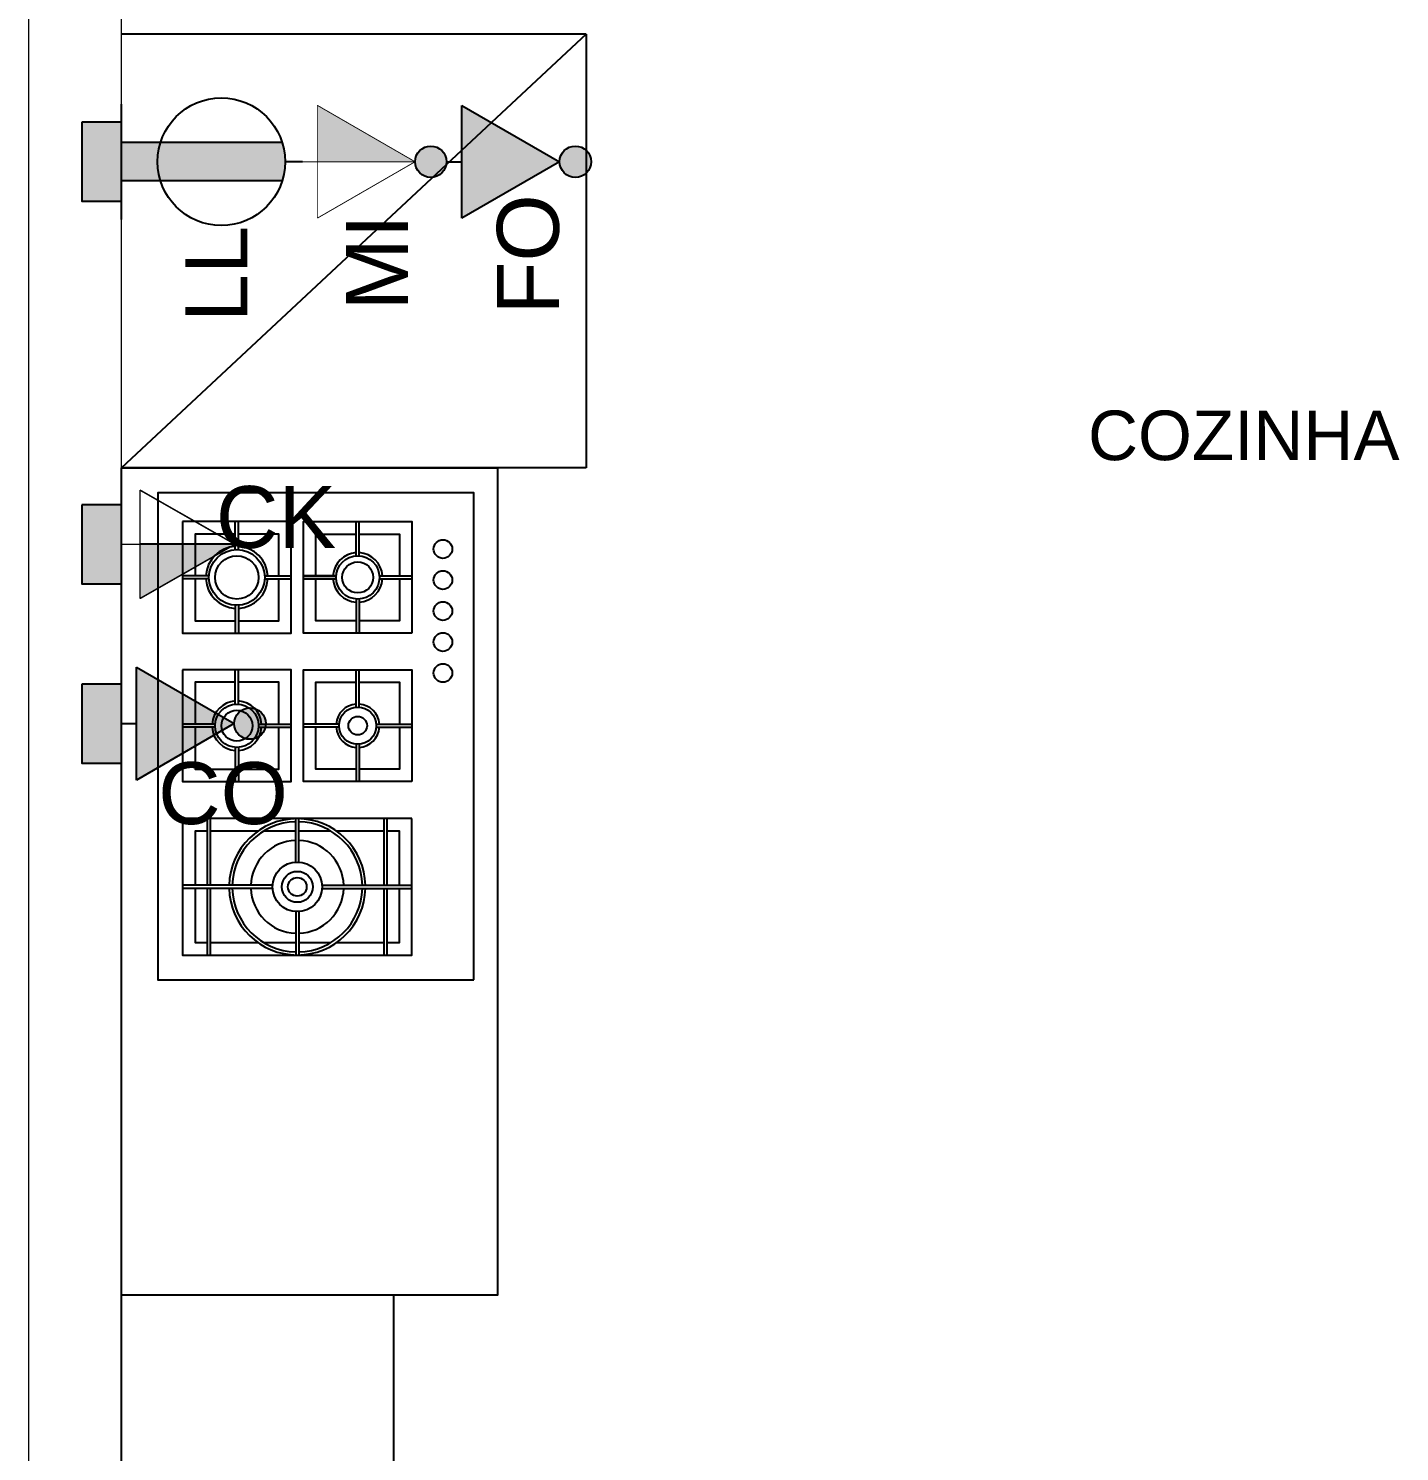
# Model space of a CAD drawing. Header units: millimetres. Extents: x 586.5 to 618.3, y 239.1 to 272.6.
# Drawn here: x 594.597 to 596.809, y 258.773 to 261.069 of the extents above; entities that cross this region are included whole.
import ezdxf

# ---------------------------------------------------------------- set-up
doc = ezdxf.new("R2010")
doc.units = ezdxf.units.MM
doc.header["$LTSCALE"] = 75
doc.linetypes.add('HIDDEN', pattern=[0.375, 0.25, -0.125])
for name, color, linetype in [('A 447 - XREF$0$AJ - MOB FIXO', 254, 'Continuous'), ('AJ - MOB 1.0', 254, 'Continuous'), ('E-TXT', 1, 'Continuous'), ('EE_CX PASSAGEM', 1, 'Continuous'), ('EE_TOMADAS', 1, 'Continuous'), ('JE- ELÉTRICA', 10, 'Continuous')]:
    doc.layers.add(name, color=color, linetype=linetype)
doc.layers.add('A Arquitetura LRZ', color=252, linetype='Continuous', lineweight=9)
doc.layers.add('A Cumbuca LRZ', color=254, linetype='HIDDEN', lineweight=9)
doc.styles.add('25_TXT_ESPECIFIC', font='ARIALUNI.TTF', dxfattribs={"height": 3.75})
doc.styles.add('EE_ID_Style', font='arial.ttf')
doc.styles.add('R80', font='arial.ttf')
doc.styles.get("Standard").update_dxf_attribs({"font": 'arial.ttf'})

# ---------------------------------------------------------------- blocks, each defined once
blk = doc.blocks.new('TOMADA25')
h = blk.add_hatch(color=256)
h.paths.add_polyline_path([(0.0275, 0.2598), (-0.0275, 0.2598), (-0.0275, 0.2039, -0.153536), (0.0275, 0.2039)])
h.paths.add_polyline_path([(0.0275, 0.2039, 0.153536), (-0.0275, 0.2039), (-0.0275, 0.0292, 0.153536), (0.0275, 0.0292)])
for p, q in [((-0.0828, 0.2598), (0.0828, 0.2598)), ((-0.0275, 0.0292), (-0.0275, 0.2598)), ((0.0275, 0.0292), (0.0275, 0.2598)), ((0, 0), (0, 0.025))]:
    blk.add_line(p, q)
blk.add_circle((0, 0.1165), 0.0915)
at = {"flags": 1}
for tag in ['ALTURA', 'SUBGRUPO', 'SIMBOLO', 'GRUPO', 'COMPOSICAO', 'DESCRICAO', 'POTENCIA', 'FUNCAO', 'FATOR', 'RENDIMENTO', 'LAYER']:
    blk.add_attdef(tag, (0.1899, 0), '', height=0.25, dxfattribs=at)
blk = doc.blocks.new('E6')
blk.add_hatch(color=256).paths.add_polyline_path([(18.27, 0), (2.49, 9.11), (2.49, 0)])
h = blk.add_hatch(color=256)
h.dxf.hatch_style = 1
h.paths.add_polyline_path([(23.35, 0, 1), (18.27, 0, 1)])
at = {"const_width": 0.148}
for points in [[(2.49, -9.11), (2.49, 9.11)], [(2.49, 9.11), (18.27, 0)], [(0, 0), (2.49, 0)], [(18.27, 0), (2.49, -9.11)], [(18.27, 0), (2.49, 0)]]:
    blk.add_lwpolyline(points, dxfattribs=at)
blk.add_circle((20.81, 0), 2.54)
blk = doc.blocks.new('E7')
blk.add_hatch(color=256).paths.add_polyline_path([(18.27, 0), (2.49, 9.11), (2.49, -9.11)])
h = blk.add_hatch(color=256)
h.dxf.hatch_style = 1
h.paths.add_polyline_path([(23.35, 0, 1), (18.27, 0, 1)])
for p, q in [((2.49, 9.11), (18.27, 0)), ((2.49, -9.11), (2.49, 9.11)), ((0, 0), (2.49, 0)), ((18.27, 0), (2.49, -9.11))]:
    blk.add_line(p, q)
blk.add_circle((20.81, 0), 2.54)
blk = doc.blocks.new('CX_4x2')
at = {"layer": 'EE_CX PASSAGEM'}
blk.add_hatch(color=256, dxfattribs=at).paths.add_polyline_path([(0.0638, -0.0638), (0.0638, 0), (-0.0638, 0), (-0.0638, -0.0638)])
blk.add_lwpolyline([(-0.0638, -0.0638), (0.0638, -0.0638), (0.0638, 0), (-0.0638, 0)], close=True, dxfattribs=at)
blk = doc.blocks.new('A 447 - XREF$0$CkQuadratto90')
for p, q in [((34774.45, 11101.78), (34774.45, 11116.29)), ((34774.95, 11101.78), (34774.95, 11116.29)), ((34800.45, 11111.03), (34800.45, 11116.29)), ((34800.95, 11111.03), (34800.95, 11116.29)), ((34824.38, 11112.03), (34824.38, 11116.29)), ((34824.88, 11112.03), (34824.88, 11116.29)), ((34763.7, 11112.29), (34774.45, 11112.29)), ((34774.95, 11112.29), (34785.7, 11112.29)), ((34763.7, 11111.79), (34774.45, 11111.79)), ((34774.95, 11111.79), (34785.7, 11111.79)), ((34797.21, 11107.79), (34791.7, 11107.79)), ((34797.21, 11107.29), (34791.7, 11107.29)), ((34804.19, 11107.79), (34809.7, 11107.79)), ((34804.19, 11107.29), (34809.7, 11107.29)), ((34820.13, 11107.79), (34815.63, 11107.79)), ((34820.13, 11107.29), (34815.63, 11107.29)), ((34829.12, 11107.79), (34833.63, 11107.79)), ((34829.12, 11107.29), (34833.63, 11107.29)), ((34800.45, 11104.04), (34800.45, 11098.79)), ((34800.95, 11104.04), (34800.95, 11098.79)), ((34824.38, 11103.04), (34824.38, 11098.79)), ((34824.88, 11103.04), (34824.88, 11098.79)), ((34770.7, 11098.04), (34763.7, 11098.04)), ((34770.7, 11097.54), (34763.7, 11097.54)), ((34778.69, 11098.04), (34785.69, 11098.04)), ((34778.69, 11097.54), (34785.69, 11097.54)), ((34800.45, 11091.03), (34800.45, 11096.79)), ((34800.95, 11091.03), (34800.95, 11096.79)), ((34824.38, 11091.53), (34824.38, 11096.79)), ((34824.38, 11096.79), (34824.38, 11091.53)), ((34824.88, 11091.53), (34824.88, 11096.79)), ((34824.88, 11096.79), (34824.88, 11091.53)), ((34774.45, 11093.79), (34774.45, 11079.29)), ((34774.95, 11093.79), (34774.95, 11079.29)), ((34797.71, 11088.29), (34791.7, 11088.29)), ((34797.71, 11087.79), (34791.7, 11087.79)), ((34803.69, 11088.29), (34809.7, 11088.29)), ((34803.69, 11087.79), (34809.7, 11087.79)), ((34821.14, 11088.29), (34815.63, 11088.29)), ((34821.14, 11087.79), (34815.63, 11087.79)), ((34828.12, 11088.29), (34833.63, 11088.29)), ((34828.12, 11087.79), (34833.63, 11087.79)), ((34800.45, 11085.05), (34800.45, 11079.29)), ((34800.95, 11085.05), (34800.95, 11079.29)), ((34824.38, 11084.55), (34824.38, 11079.29)), ((34824.88, 11084.55), (34824.88, 11079.29)), ((34763.7, 11083.79), (34774.45, 11083.79)), ((34763.7, 11083.29), (34774.45, 11083.29)), ((34774.95, 11083.79), (34785.7, 11083.79)), ((34774.95, 11083.29), (34785.7, 11083.29))]:
    blk.add_line(p, q)
for points in [[(34759.7, 11069.29), (34838.3, 11069.29), (34838.3, 11120.29), (34759.7, 11120.29)], [(34785.7, 11079.29), (34785.7, 11116.29), (34763.7, 11116.29), (34763.7, 11079.29)], [(34809.7, 11116.29), (34791.7, 11116.29), (34791.7, 11098.79), (34809.7, 11098.79)], [(34833.63, 11116.29), (34815.63, 11116.29), (34815.63, 11098.79), (34833.63, 11098.79)], [(34791.7, 11079.29), (34791.7, 11096.79), (34809.7, 11096.79), (34809.7, 11079.29)], [(34815.63, 11079.29), (34815.63, 11096.79), (34833.63, 11096.79), (34833.63, 11079.29)]]:
    blk.add_lwpolyline(points, close=True)
for points in [[(34774.45, 11114.29), (34765.7, 11114.29), (34765.7, 11112.29)], [(34783.7, 11112.29), (34783.7, 11114.29), (34774.95, 11114.29)], [(34800.45, 11114.29), (34793.7, 11114.29), (34793.7, 11107.79)], [(34807.7, 11107.79), (34807.7, 11114.29), (34800.95, 11114.29)], [(34824.38, 11114.29), (34817.63, 11114.29), (34817.63, 11107.79)], [(34831.63, 11107.79), (34831.63, 11114.29), (34824.88, 11114.29)], [(34765.7, 11111.79), (34765.7, 11104.11)], [(34783.7, 11104.11), (34783.7, 11111.79)], [(34793.7, 11107.29), (34793.7, 11100.79), (34800.45, 11100.79)], [(34800.95, 11100.79), (34807.7, 11100.79), (34807.7, 11107.29)], [(34817.63, 11107.29), (34817.63, 11100.79), (34824.38, 11100.79)], [(34824.88, 11100.79), (34831.63, 11100.79), (34831.63, 11107.29)], [(34765.7, 11103.19), (34765.7, 11098.04)], [(34783.7, 11098.04), (34783.7, 11103.19)], [(34765.7, 11097.54), (34765.7, 11092.38)], [(34783.7, 11092.38), (34783.7, 11097.54)], [(34793.7, 11088.29), (34793.7, 11094.79), (34800.45, 11094.79)], [(34800.95, 11094.79), (34807.7, 11094.79), (34807.7, 11088.29)], [(34817.63, 11088.29), (34817.63, 11094.79), (34824.38, 11094.79)], [(34824.88, 11094.79), (34831.63, 11094.79), (34831.63, 11088.29)], [(34765.7, 11091.46), (34765.7, 11083.79)], [(34783.7, 11083.79), (34783.7, 11091.46)], [(34800.45, 11081.29), (34793.7, 11081.29), (34793.7, 11087.79)], [(34807.7, 11087.79), (34807.7, 11081.29), (34800.95, 11081.29)], [(34824.38, 11081.29), (34817.63, 11081.29), (34817.63, 11087.79)], [(34831.63, 11087.79), (34831.63, 11081.29), (34824.88, 11081.29)], [(34765.7, 11083.29), (34765.7, 11081.29), (34774.45, 11081.29)], [(34774.95, 11081.29), (34783.7, 11081.29), (34783.7, 11083.29)]]:
    blk.add_lwpolyline(points)
for centre, radius in [((34824.63, 11107.54), 4.5), ((34800.7, 11107.54), 3.5), ((34800.7, 11107.54), 2.5), ((34824.63, 11107.54), 3.5), ((34774.7, 11097.79), 4), ((34774.7, 11097.79), 2.5), ((34774.7, 11097.79), 1.5), ((34824.63, 11088.04), 3.5), ((34800.7, 11088.04), 3), ((34800.7, 11088.04), 1.5), ((34824.63, 11088.04), 2.5), ((34809.2, 11074.29), 1.5), ((34814.2, 11074.29), 1.5), ((34819.2, 11074.29), 1.5), ((34824.2, 11074.29), 1.5), ((34829.2, 11074.29), 1.5)]:
    blk.add_circle(centre, radius)
for centre, radius, start, end in [((34824.63, 11107.54), 5, 92.866, 177.134), ((34824.63, 11107.54), 5, 2.866, 87.134), ((34800.7, 11107.54), 4, 93.5833, 176.4167), ((34800.7, 11107.54), 4, 3.5833, 86.4167), ((34774.7, 11097.79), 11, 91.3022, 268.6977), ((34774.7, 11097.79), 10.5, 91.3643, 178.6356), ((34774.7, 11097.79), 11, 271.3022, 88.6977), ((34774.7, 11097.79), 10.5, 1.3643, 88.6356), ((34800.7, 11107.54), 4, 183.5833, 266.4167), ((34800.7, 11107.54), 4, 273.5833, 356.4167), ((34824.63, 11107.54), 5, 182.866, 267.134), ((34824.63, 11107.54), 5, 272.866, 357.134), ((34774.7, 11097.79), 7.5, 91.9102, 178.0898), ((34774.7, 11097.79), 7.5, 1.9102, 88.0898), ((34774.7, 11097.79), 10.5, 181.3643, 268.6356), ((34774.7, 11097.79), 7.5, 181.9102, 268.0898), ((34774.7, 11097.79), 7.5, 271.9102, 358.0898), ((34774.7, 11097.79), 10.5, 271.3643, 358.6356), ((34800.7, 11088.04), 3.5, 94.0961, 175.904), ((34800.7, 11088.04), 3.5, 4.0961, 85.904), ((34824.63, 11088.04), 4, 93.5833, 176.4167), ((34824.63, 11088.04), 4, 3.5833, 86.4167), ((34800.7, 11088.04), 3.5, 184.0961, 265.904), ((34800.7, 11088.04), 3.5, 274.0961, 355.904), ((34824.63, 11088.04), 4, 183.5833, 266.4167), ((34824.63, 11088.04), 4, 273.5833, 356.4167)]:
    blk.add_arc(centre, radius, start, end)
blk = doc.blocks.new('TOM_SM220')
at = {"layer": 'EE_TOMADAS'}
blk.add_hatch(color=5, dxfattribs=at).paths.add_polyline_path([(0, 0.03), (0.0875, 0.03), (0, 0.1833)])
at = {"layer": 'EE_TOMADAS', "color": 5}
blk.add_line((0, 0.1833), (0, 0.03), dxfattribs=at)
at = {"layer": 'EE_TOMADAS', "color": 5, "const_width": 0.0025}
for points in [[(-0.0875, 0.03), (0, 0.1833)], [(0.0875, 0.03), (0, 0.1833)], [(0.0875, 0.03), (-0.0875, 0.03)], [(0, 0.03), (0, 0)]]:
    blk.add_lwpolyline(points, dxfattribs=at)

msp = doc.modelspace()

# ---------------------------------------------------------------- linework, layer by layer
at = {"layer": 'A 447 - XREF$0$AJ - MOB FIXO'}
msp.add_lwpolyline([(595.3535, 260.3604), (595.3535, 259.0255), (594.7465, 259.0255), (594.7465, 260.3604)], close=True, dxfattribs=at)
at = {"layer": 'A Arquitetura LRZ'}
for p, q in [((594.5965, 262.0594), (594.5965, 250.9114)), ((594.7465, 257.9154), (594.7465, 261.9104))]:
    msp.add_line(p, q, dxfattribs=at)
at = {"layer": 'AJ - MOB 1.0', "ltscale": 25}
for p, q in [((595.4965, 261.0604), (594.7465, 261.0604)), ((595.4965, 261.0604), (594.7465, 260.3604)), ((595.4965, 261.0604), (595.4965, 260.3604)), ((595.4965, 260.3604), (594.7465, 260.3604)), ((594.7465, 258.5364), (594.7465, 259.0255)), ((595.1858, 258.5364), (595.1858, 259.0255))]:
    msp.add_line(p, q, dxfattribs=at)

# ---------------------------------------------------------------- block references
at = {"layer": 'A 447 - XREF$0$AJ - MOB FIXO', "xscale": 0.01, "yscale": 0.01, "zscale": 0.01, "rotation": 90}
msp.add_blockref('A 447 - XREF$0$CkQuadratto90', (706.0082, -88.0626), dxfattribs=at)
at = {"layer": 'EE_CX PASSAGEM', "rotation": 270}
for p in [(594.7465, 260.8544), (594.7465, 260.2371), (594.7465, 259.9478)]:
    msp.add_blockref('CX_4x2', p, dxfattribs=at)
at = {"layer": 'EE_TOMADAS', "xscale": 0.009991100818731532, "yscale": 0.009991100818731532, "zscale": 0.009991100818731532}
for name, p in [('E6', (595.0378, 260.8544)), ('E7', (595.2711, 260.8544)), ('E7', (594.7461, 259.9478))]:
    msp.add_blockref(name, p, dxfattribs=at)
at = {"layer": 'EE_TOMADAS', "color": 5, "rotation": 270}
msp.add_blockref('TOM_SM220', (594.7465, 260.2371), dxfattribs=at)
at = {"layer": 'JE- ELÉTRICA', "xscale": 1.125, "yscale": 1.125, "zscale": 1.125, "rotation": 90}
msp.add_blockref('TOMADA25', (595.0388, 260.8544), dxfattribs=at)

# ---------------------------------------------------------------- texts
at = {"layer": 'A Cumbuca LRZ', "style": 'R80'}
msp.add_text('COZINHA', height=0.08, dxfattribs=at).set_placement((596.3061, 260.3729))
at = {"layer": 'E-TXT', "style": '25_TXT_ESPECIFIC'}
for s, p in [('FO', (595.4524, 260.608)), ('LL', (594.9499, 260.5955)), ('MI', (595.2088, 260.6145))]:
    msp.add_text(s, height=0.1, rotation=90, dxfattribs=at).set_placement(p)
at = {"layer": 'E-TXT', "style": 'EE_ID_Style'}
for s, p in [('CK', (594.899, 260.2311)), ('CO', (594.8057, 259.7856))]:
    msp.add_text(s, height=0.1, dxfattribs=at).set_placement(p)

doc.saveas('drawing.dxf')
